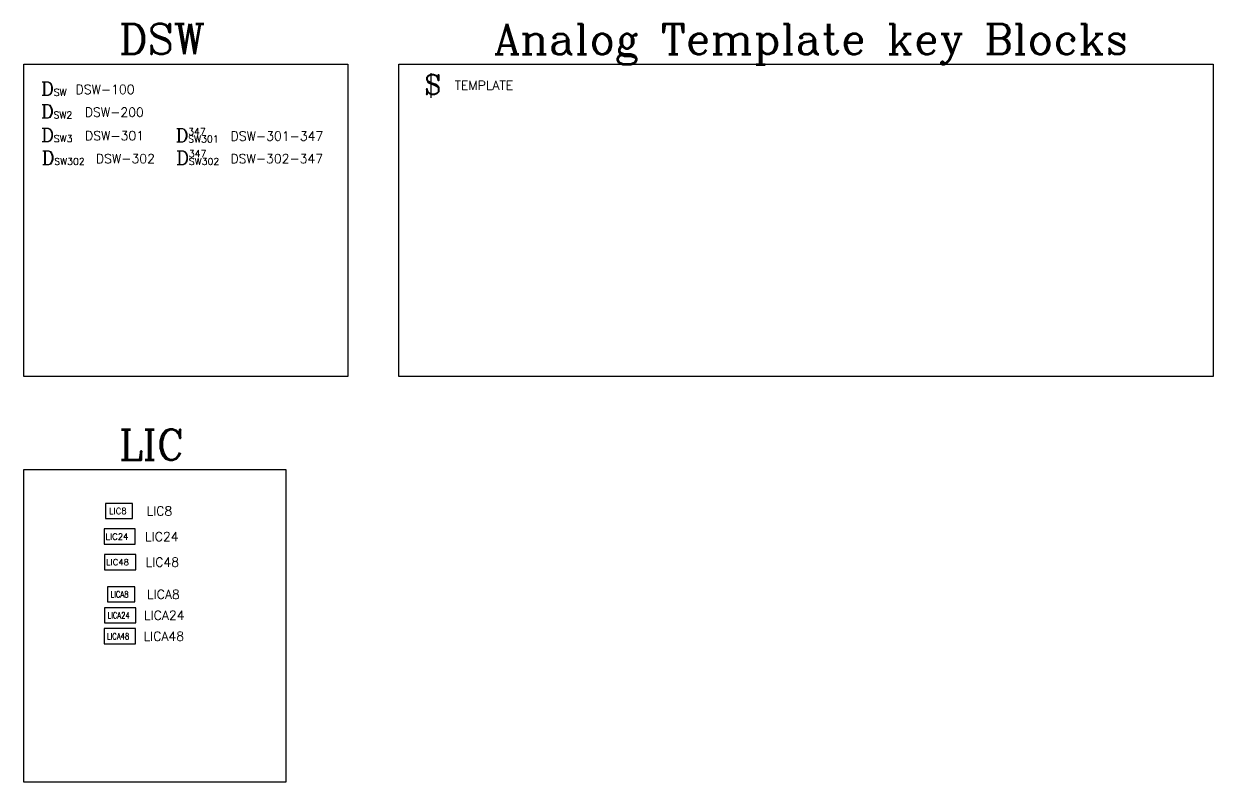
# Paper-space layout 'Analog' of a CAD drawing. Header units: inches. Extents: x 7 to 39, y -6.1 to 16.
# Drawn here: x 23.01 to 38.97, y 5.48 to 15.66 of the extents above; entities that cross this region are included whole.
import ezdxf

# ---------------------------------------------------------------- set-up
doc = ezdxf.new("R2010")
doc.units = ezdxf.units.IN
doc.header["$MEASUREMENT"] = 0
doc.layers.add('WATTSTOPPER', color=160, linetype='Continuous')
doc.styles.add('FSL12-1', font='complex.shx')
doc.styles.add('ROMANC', font='COMPLEX.SHX')
doc.styles.add('WS8th', font='complex.shx', dxfattribs={"height": 0.1875})

# ---------------------------------------------------------------- blocks, each defined once
blk = doc.blocks.new('key_DSW-100')
at = {"layer": 'WATTSTOPPER', "style": 'WS8th'}
blk.add_text('DSW-100', height=0.1224, dxfattribs=at).set_placement((0.317, -0.069))
at = {"layer": 'WATTSTOPPER', "linetype": 'Continuous', "attachment_point": 1, "style": 'FSL12-1'}
for s, insert, char_height, width in [('D', (-0.146, 0.095), 0.184, 0.8262), ('SW', (0.024, 0), 0.0918, 0.60244)]:
    blk.add_mtext(s, dxfattribs=dict(at, insert=insert, char_height=char_height, width=width))
blk = doc.blocks.new('key_DSW-200')
at = {"layer": 'WATTSTOPPER', "style": 'WS8th'}
blk.add_text('DSW-200', height=0.1224, dxfattribs=at).set_placement((0.443, -0.069))
at = {"layer": 'WATTSTOPPER', "linetype": 'Continuous', "attachment_point": 1, "style": 'FSL12-1'}
for s, insert, char_height, width in [('D', (-0.146, 0.095), 0.184, 0.8262), ('SW2', (0.024, 0), 0.0918, 0.60244)]:
    blk.add_mtext(s, dxfattribs=dict(at, insert=insert, char_height=char_height, width=width))
blk = doc.blocks.new('key_DSW-301')
at = {"layer": 'WATTSTOPPER', "style": 'WS8th'}
blk.add_text('DSW-301', height=0.1224, dxfattribs=at).set_placement((0.443, -0.069))
at = {"layer": 'WATTSTOPPER', "linetype": 'Continuous', "attachment_point": 1, "style": 'FSL12-1'}
for s, insert, char_height, width in [('D', (-0.146, 0.095), 0.184, 0.8262), ('SW3', (0.024, 0), 0.0918, 0.60244)]:
    blk.add_mtext(s, dxfattribs=dict(at, insert=insert, char_height=char_height, width=width))
blk = doc.blocks.new('key_DSW-302')
at = {"layer": 'WATTSTOPPER', "style": 'WS8th'}
blk.add_text('DSW-302', height=0.1224, dxfattribs=at).set_placement((0.583, -0.069))
at = {"layer": 'WATTSTOPPER', "linetype": 'Continuous', "attachment_point": 1, "style": 'FSL12-1'}
for s, insert, char_height, width in [('D', (-0.146, 0.095), 0.184, 0.8262), ('SW302', (0.024, 0), 0.0918, 0.60244)]:
    blk.add_mtext(s, dxfattribs=dict(at, insert=insert, char_height=char_height, width=width))
blk = doc.blocks.new('key_LIC8')
at = {"layer": 'WATTSTOPPER'}
for p, q in [((-0.325, 0.1), (-0.325, -0.104)), ((0.036, 0.1), (-0.325, 0.1)), ((0.036, -0.104), (0.036, 0.1)), ((-0.325, -0.104), (0.036, -0.104))]:
    blk.add_line(p, q, dxfattribs=at)
at = {"layer": 'WATTSTOPPER', "style": 'WS8th'}
blk.add_text('LIC8', height=0.0836, dxfattribs=at).set_placement((-0.279, -0.044))
blk.add_attdef('LEGEND_WATTSTOPPER', (0.224, -0.063), '', height=0.122, dxfattribs=at)
blk = doc.blocks.new('key_LIC24')
at = {"layer": 'WATTSTOPPER'}
for p, q in [((-0.325, 0.1), (-0.325, -0.104)), ((0.09, 0.1), (-0.325, 0.1)), ((0.09, -0.104), (0.09, 0.1)), ((-0.325, -0.104), (0.09, -0.104))]:
    blk.add_line(p, q, dxfattribs=at)
at = {"layer": 'WATTSTOPPER', "style": 'WS8th'}
blk.add_text('LIC24', height=0.0836, dxfattribs=at).set_placement((-0.306, -0.044))
blk.add_attdef('LEGEND_WATTSTOPPER', (0.224, -0.063), '', height=0.122, dxfattribs=at)
blk = doc.blocks.new('key_LIC48')
at = {"layer": 'WATTSTOPPER'}
for p, q in [((-0.325, 0.1), (-0.325, -0.104)), ((0.093, 0.1), (-0.325, 0.1)), ((0.093, -0.104), (0.093, 0.1)), ((-0.325, -0.104), (0.093, -0.104))]:
    blk.add_line(p, q, dxfattribs=at)
at = {"layer": 'WATTSTOPPER', "style": 'WS8th'}
blk.add_text('LIC48', height=0.0836, dxfattribs=at).set_placement((-0.306, -0.044))
blk.add_attdef('LEGEND_WATTSTOPPER', (0.224, -0.063), '', height=0.122, dxfattribs=at)
blk = doc.blocks.new('key_LICA48')
at = {"layer": 'WATTSTOPPER'}
for p, q in [((-0.304, 0.1), (-0.304, -0.104)), ((0.117, 0.1), (-0.304, 0.1)), ((0.117, -0.104), (0.117, 0.1)), ((-0.304, -0.104), (0.117, -0.104))]:
    blk.add_line(p, q, dxfattribs=at)
at = {"layer": 'WATTSTOPPER', "style": 'WS8th', "width": 0.8}
blk.add_text('LICA48', height=0.0836, dxfattribs=at).set_placement((-0.265, -0.044))
at = {"layer": 'WATTSTOPPER', "style": 'WS8th'}
blk.add_attdef('LEGEND_WATTSTOPPER', (0.224, -0.063), '', height=0.122, dxfattribs=at)
blk = doc.blocks.new('key_LICA24')
at = {"layer": 'WATTSTOPPER'}
for p, q in [((-0.304, 0.1), (-0.304, -0.104)), ((0.117, 0.1), (-0.304, 0.1)), ((0.117, -0.104), (0.117, 0.1)), ((-0.304, -0.104), (0.117, -0.104))]:
    blk.add_line(p, q, dxfattribs=at)
at = {"layer": 'WATTSTOPPER', "style": 'WS8th', "width": 0.8}
blk.add_text('LICA24', height=0.0836, dxfattribs=at).set_placement((-0.265, -0.044))
at = {"layer": 'WATTSTOPPER', "style": 'WS8th'}
blk.add_attdef('LEGEND_WATTSTOPPER', (0.224, -0.063), '', height=0.122, dxfattribs=at)
blk = doc.blocks.new('key_LICA8')
at = {"layer": 'WATTSTOPPER'}
for p, q in [((-0.304, 0.1), (-0.304, -0.104)), ((0.061, 0.1), (-0.304, 0.1)), ((0.061, -0.104), (0.061, 0.1)), ((-0.304, -0.104), (0.061, -0.104))]:
    blk.add_line(p, q, dxfattribs=at)
at = {"layer": 'WATTSTOPPER', "style": 'WS8th', "width": 0.8}
blk.add_text('LICA8', height=0.0836, dxfattribs=at).set_placement((-0.265, -0.044))
at = {"layer": 'WATTSTOPPER', "style": 'WS8th'}
blk.add_attdef('LEGEND_WATTSTOPPER', (0.224, -0.063), '', height=0.122, dxfattribs=at)
blk = doc.blocks.new('key_DSW-301-347')
at = {"layer": 'WATTSTOPPER', "style": 'WS8th'}
blk.add_text('DSW-301-347', height=0.1224, dxfattribs=at).set_placement((0.593, -0.069))
at = {"layer": 'WATTSTOPPER', "linetype": 'Continuous', "attachment_point": 1, "style": 'FSL12-1'}
for s, insert, char_height, width in [('D', (-0.146, 0.095), 0.184, 0.8262), ('347', (0.024, 0.098), 0.0918, 0.60244), ('SW301', (0.024, 0), 0.0918, 0.60244)]:
    blk.add_mtext(s, dxfattribs=dict(at, insert=insert, char_height=char_height, width=width))
blk = doc.blocks.new('key_DSW-302-347')
at = {"layer": 'WATTSTOPPER', "style": 'WS8th'}
blk.add_text('DSW-302-347', height=0.1224, dxfattribs=at).set_placement((0.583, -0.069))
at = {"layer": 'WATTSTOPPER', "linetype": 'Continuous', "attachment_point": 1, "style": 'FSL12-1'}
for s, insert, char_height, width in [('D', (-0.146, 0.095), 0.184, 0.8262), ('347', (0.024, 0.105), 0.0918, 0.60244), ('SW302', (0.024, 0), 0.0918, 0.60244)]:
    blk.add_mtext(s, dxfattribs=dict(at, insert=insert, char_height=char_height, width=width))
blk = doc.blocks.new('key_ANALOG_SWITCH')
at = {"layer": 'WATTSTOPPER'}
blk.add_line((-0.094, 0.166), (-0.094, -0.166), dxfattribs=at)
at = {"layer": 'WATTSTOPPER', "style": 'ROMANC'}
blk.add_text('S', height=0.263, dxfattribs=at).set_placement((-0.181, -0.122))
at = {"layer": 'WATTSTOPPER', "style": 'WS8th'}
blk.add_attdef('LEGEND_WATTSTOPPER', (0.226, -0.061), '', height=0.122, dxfattribs=at)

psp = doc.layouts.new('Analog')

# ---------------------------------------------------------------- linework, layer by layer
for points in [[(23.013, 15.115), (27.362, 15.115), (27.362, 10.921), (23.013, 10.921)], [(28.044, 15.115), (38.969, 15.115), (38.969, 10.921), (28.044, 10.921)], [(23.013, 9.673), (26.53, 9.673), (26.53, 5.48), (23.013, 5.48)]]:
    psp.add_lwpolyline(points, close=True)

# ---------------------------------------------------------------- block references
for name, p in [('key_DSW-301', (23.391, 14.161)), ('key_DSW-301-347', (25.194, 14.156)), ('key_DSW-302', (23.397, 13.854)), ('key_DSW-302-347', (25.202, 13.854))]:
    psp.add_blockref(name, p)
for name, p, values in [('key_LIC8', (24.435, 9.12), {'LEGEND_WATTSTOPPER': 'LIC8'}), ('key_LIC24', (24.415, 8.777), {'LEGEND_WATTSTOPPER': 'LIC24'}), ('key_LIC48', (24.422, 8.434), {'LEGEND_WATTSTOPPER': 'LIC48'}), ('key_LICA8', (24.442, 8.002), {'LEGEND_WATTSTOPPER': 'LICA8'}), ('key_LICA24', (24.401, 7.721), {'LEGEND_WATTSTOPPER': 'LICA24'}), ('key_LICA48', (24.394, 7.44), {'LEGEND_WATTSTOPPER': 'LICA48'})]:
    psp.add_blockref(name, p).add_auto_attribs(values)
at = {"layer": 'WATTSTOPPER'}
for name, p in [('key_DSW-100', (23.39, 14.782)), ('key_DSW-200', (23.388, 14.477))]:
    psp.add_blockref(name, p, dxfattribs=at)
psp.add_blockref('key_ANALOG_SWITCH', (28.567, 14.828), dxfattribs=at).add_auto_attribs({'LEGEND_WATTSTOPPER': 'TEMPLATE'})

# ---------------------------------------------------------------- texts
at = {"attachment_point": 1, "style": 'WS8th'}
for s, width, insert, char_height in [('DSW', 1.2806, (24.289, 15.655), 0.4082), ('Analog Template key Blocks', 10.57563, (29.32, 15.655), 0.40819), ('LIC', 1.2806, (24.289, 10.213), 0.4082)]:
    psp.add_mtext_dynamic_manual_height_columns(s, width=width, gutter_width=0.938, heights=[0], dxfattribs=dict(at, insert=insert, char_height=char_height))

doc.saveas('drawing.dxf')
